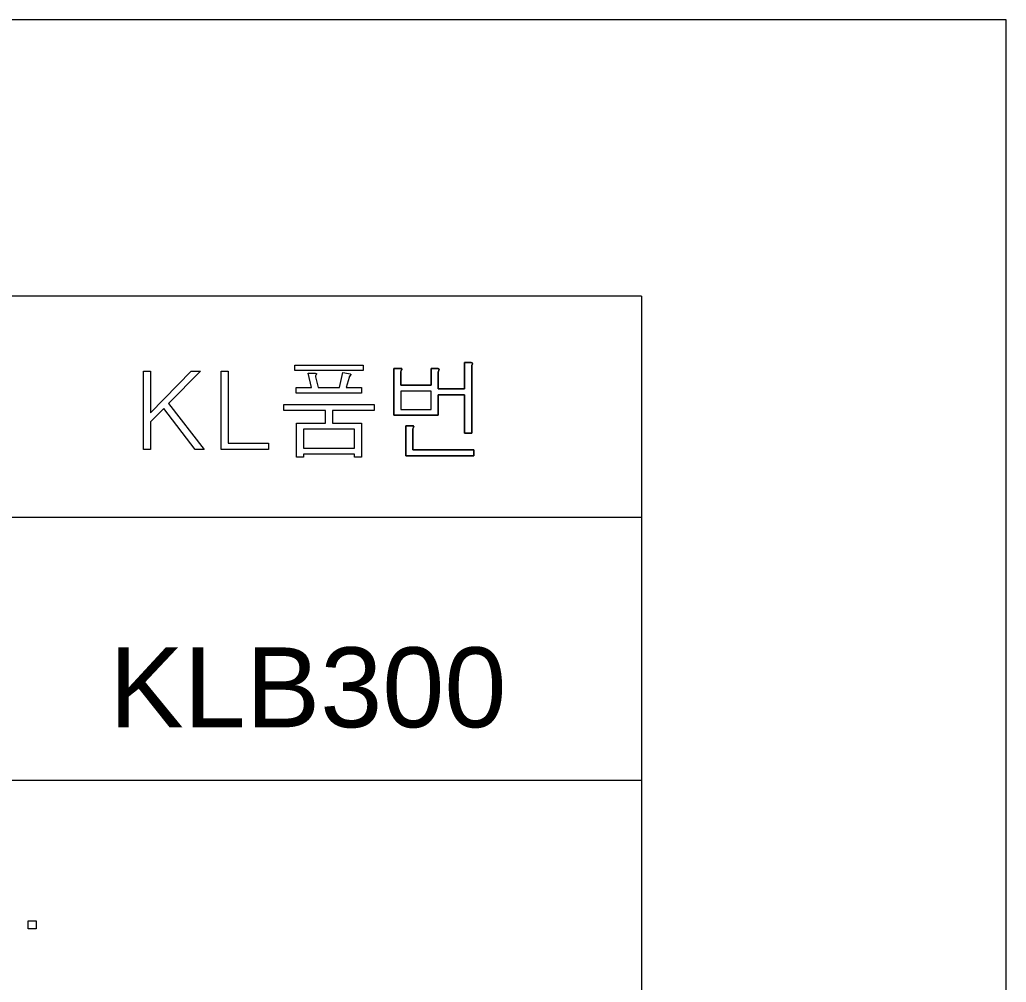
# Model space of a CAD drawing. Header units: inches. Extents: x -832 to -622, y 154 to 451.
# Drawn here: x -659.08 to -622.05, y 414.57 to 450.7 of the extents above; entities that cross this region are included whole.
import ezdxf

# ---------------------------------------------------------------- set-up
doc = ezdxf.new("R2010")
doc.units = ezdxf.units.IN
doc.header["$LTSCALE"] = 0.03937
doc.header["$MEASUREMENT"] = 0
doc.layers.add('______', color=7, linetype='Continuous')
doc.layers.add('______ 1', color=7, linetype='Continuous')

# ---------------------------------------------------------------- blocks, each defined once
blk = doc.blocks.new('BLOCK 256')
at = {"layer": '______ 1', "color": 18, "lineweight": 9}
blk.add_open_spline([(187.837, -15.317), (187.837, -15.326), (187.837, -15.332), (187.837, -15.332), (187.831, -15.344), (187.825, -15.361), (187.825, -15.361), (187.825, -15.361), (187.81, -15.387), (187.81, -15.387), (187.81, -15.387), (187.808, -15.419), (187.808, -15.419), (187.808, -15.419), (187.808, -16.21), (187.808, -16.21), (187.808, -16.21), (190.093, -16.21), (190.093, -16.21), (190.093, -16.21), (190.093, -16.428), (190.093, -16.428), (190.093, -16.428), (187.542, -16.428), (187.542, -16.428), (187.542, -16.428), (187.542, -15.3), (187.542, -15.3), (187.542, -15.3), (187.74, -15.3), (187.74, -15.3), (187.74, -15.3), (187.805, -15.306), (187.805, -15.306), (187.817, -15.306), (187.825, -15.309), (187.825, -15.309)], degree=3, knots=[0, 0, 0, 0, 1, 1, 1, 2, 2, 2, 3, 3, 3, 4, 4, 4, 5, 5, 5, 6, 6, 6, 7, 7, 7, 8, 8, 8, 9, 9, 9, 10, 10, 10, 11, 11, 11, 12, 12, 12, 12], dxfattribs=at)
blk = doc.blocks.new('BLOCK 257')
at = {"layer": '______ 1', "color": 18, "lineweight": 9}
blk.add_lwpolyline([(187.349, -14.694), (188.487, -14.694), (188.487, -13.997), (187.349, -13.997), (187.349, -14.694)], dxfattribs=at)
blk = doc.blocks.new('BLOCK 258')
at = {"layer": '______ 1', "color": 18, "lineweight": 9}
blk.add_open_spline([(187.39, -13.16), (187.394, -13.175), (187.394, -13.177), (187.394, -13.177), (187.388, -13.189), (187.379, -13.204), (187.379, -13.204), (187.379, -13.204), (187.359, -13.233), (187.359, -13.233), (187.359, -13.233), (187.349, -13.268), (187.349, -13.268), (187.349, -13.268), (187.349, -13.781), (187.349, -13.781), (187.349, -13.781), (188.487, -13.781), (188.487, -13.781), (188.487, -13.781), (188.487, -13.148), (188.487, -13.148), (188.487, -13.148), (188.665, -13.148), (188.665, -13.148), (188.665, -13.148), (188.743, -13.154), (188.743, -13.154), (188.758, -13.157), (188.77, -13.16), (188.77, -13.16), (188.781, -13.166), (188.784, -13.169), (188.784, -13.169), (188.79, -13.18), (188.787, -13.186), (188.787, -13.186), (188.784, -13.201), (188.776, -13.221), (188.776, -13.221), (188.776, -13.221), (188.761, -13.253), (188.761, -13.253), (188.761, -13.253), (188.755, -13.288), (188.755, -13.288), (188.755, -13.288), (188.755, -13.909), (188.755, -13.909), (188.755, -13.909), (189.741, -13.909), (189.741, -13.909), (189.741, -13.909), (189.741, -12.932), (189.741, -12.932), (189.741, -12.932), (189.962, -12.932), (189.962, -12.932), (189.962, -12.932), (189.995, -12.932), (189.995, -12.932), (189.995, -12.932), (190.02, -12.938), (190.02, -12.938), (190.032, -12.941), (190.035, -12.944), (190.035, -12.944), (190.047, -12.959), (190.047, -12.962), (190.047, -12.962), (190.044, -12.971), (190.041, -12.985), (190.041, -12.985), (190.041, -12.985), (190.032, -13.006), (190.032, -13.006), (190.032, -13.006), (190.015, -13.037), (190.015, -13.037), (190.015, -13.037), (190.011, -13.073), (190.011, -13.073), (190.011, -13.073), (190.011, -15.574), (190.011, -15.574), (190.011, -15.574), (189.741, -15.574), (189.741, -15.574), (189.741, -15.574), (189.741, -14.134), (189.741, -14.134), (189.741, -14.134), (188.755, -14.134), (188.755, -14.134), (188.755, -14.134), (188.755, -14.898), (188.755, -14.898), (188.755, -14.898), (187.088, -14.898), (187.088, -14.898), (187.088, -14.898), (187.088, -13.148), (187.088, -13.148), (187.088, -13.148), (187.294, -13.148), (187.294, -13.148), (187.294, -13.148), (187.359, -13.151), (187.359, -13.151), (187.359, -13.151), (187.379, -13.154), (187.379, -13.154)], degree=3, knots=[0, 0, 0, 0, 1, 1, 1, 2, 2, 2, 3, 3, 3, 4, 4, 4, 5, 5, 5, 6, 6, 6, 7, 7, 7, 8, 8, 8, 9, 9, 9, 10, 10, 10, 11, 11, 11, 12, 12, 12, 13, 13, 13, 14, 14, 14, 15, 15, 15, 16, 16, 16, 17, 17, 17, 18, 18, 18, 19, 19, 19, 20, 20, 20, 21, 21, 21, 22, 22, 22, 23, 23, 23, 24, 24, 24, 25, 25, 25, 26, 26, 26, 27, 27, 27, 28, 28, 28, 29, 29, 29, 30, 30, 30, 31, 31, 31, 32, 32, 32, 33, 33, 33, 34, 34, 34, 35, 35, 35, 36, 36, 36, 37, 37, 37, 37], dxfattribs=at)
blk = doc.blocks.new('BLOCK 246')
at = {"layer": '______ 1', "color": 18, "lineweight": 9}
blk.add_lwpolyline([(177.694, -13.247), (177.962, -13.247), (177.962, -14.81), (179.478, -13.247), (179.827, -13.247), (178.635, -14.469), (179.968, -16.19), (179.635, -16.19), (178.452, -14.653), (177.962, -15.154), (177.962, -16.19), (177.694, -16.19), (177.694, -13.247)], dxfattribs=at)
blk = doc.blocks.new('BLOCK 247')
at = {"layer": '______ 1', "color": 18, "lineweight": 9}
blk.add_lwpolyline([(180.604, -13.247), (180.872, -13.247), (180.872, -15.95), (182.385, -15.95), (182.385, -16.186), (180.604, -16.186), (180.604, -13.247)], dxfattribs=at)
blk = doc.blocks.new('BLOCK 224')
at = {"layer": '______ 1', "color": 18, "lineweight": 9}
blk.add_lwpolyline([(173.361, -33.878), (173.67, -33.878), (173.67, -34.187), (173.361, -34.187), (173.361, -33.878)], dxfattribs=at)
blk = doc.blocks.new('BLOCK 168')
at = {"layer": '______ 1', "color": 18, "lineweight": 9}
blk.add_lwpolyline([(196.386, -10.437), (196.386, -285.76)], dxfattribs=at)
blk = doc.blocks.new('BLOCK 177')
at = {"layer": '______ 1', "color": 18, "lineweight": 9}
blk.add_lwpolyline([(183.699, -15.426), (183.699, -16.14), (185.613, -16.14), (185.613, -15.426), (183.699, -15.426)], dxfattribs=at)
blk = doc.blocks.new('BLOCK 178')
at = {"layer": '______ 1', "color": 18, "lineweight": 9}
blk.add_open_spline([(184.178, -13.338), (184.184, -13.352), (184.181, -13.355), (184.181, -13.355), (184.178, -13.367), (184.169, -13.382), (184.169, -13.382), (184.169, -13.382), (184.158, -13.413), (184.158, -13.413), (184.154, -13.428), (184.152, -13.437), (184.152, -13.437), (184.152, -13.448), (184.154, -13.46), (184.154, -13.46), (184.154, -13.46), (184.254, -13.868), (184.254, -13.868), (184.254, -13.868), (185.05, -13.868), (185.05, -13.868), (185.05, -13.868), (185.178, -13.3), (185.178, -13.3), (185.178, -13.3), (185.391, -13.338), (185.391, -13.338), (185.391, -13.338), (185.449, -13.352), (185.449, -13.352), (185.449, -13.352), (185.469, -13.358), (185.469, -13.358), (185.481, -13.37), (185.481, -13.373), (185.481, -13.373), (185.476, -13.384), (185.469, -13.39), (185.469, -13.39), (185.457, -13.402), (185.432, -13.434), (185.432, -13.434), (185.423, -13.445), (185.417, -13.46), (185.417, -13.46), (185.414, -13.472), (185.411, -13.484), (185.411, -13.484), (185.411, -13.484), (185.303, -13.868), (185.303, -13.868), (185.303, -13.868), (185.877, -13.868), (185.877, -13.868), (185.877, -13.868), (185.877, -14.073), (185.877, -14.073), (185.877, -14.073), (183.429, -14.073), (183.429, -14.073), (183.429, -14.073), (183.429, -13.868), (183.429, -13.868), (183.429, -13.868), (183.994, -13.868), (183.994, -13.868), (183.994, -13.868), (183.875, -13.326), (183.875, -13.326), (183.875, -13.326), (184.062, -13.326), (184.062, -13.326), (184.062, -13.326), (184.14, -13.329), (184.14, -13.329), (184.14, -13.329), (184.163, -13.335), (184.163, -13.335)], degree=3, knots=[0, 0, 0, 0, 1, 1, 1, 2, 2, 2, 3, 3, 3, 4, 4, 4, 5, 5, 5, 6, 6, 6, 7, 7, 7, 8, 8, 8, 9, 9, 9, 10, 10, 10, 11, 11, 11, 12, 12, 12, 13, 13, 13, 14, 14, 14, 15, 15, 15, 16, 16, 16, 17, 17, 17, 18, 18, 18, 19, 19, 19, 20, 20, 20, 21, 21, 21, 22, 22, 22, 23, 23, 23, 24, 24, 24, 25, 25, 25, 26, 26, 26, 26], dxfattribs=at)
blk = doc.blocks.new('BLOCK 179')
at = {"layer": '______ 1', "color": 18, "lineweight": 9}
blk.add_lwpolyline([(185.936, -13.02), (185.936, -13.227), (183.373, -13.227), (183.373, -13.02), (185.936, -13.02)], dxfattribs=at)
blk = doc.blocks.new('BLOCK 180')
at = {"layer": '______ 1', "color": 18, "lineweight": 9}
blk.add_lwpolyline([(186.345, -14.723), (184.79, -14.723), (184.79, -15.201), (185.88, -15.201), (185.88, -16.475), (185.613, -16.475), (185.613, -16.364), (183.699, -16.364), (183.699, -16.475), (183.431, -16.475), (183.431, -15.201), (184.522, -15.201), (184.522, -14.723), (182.965, -14.723), (182.965, -14.504), (186.345, -14.504), (186.345, -14.723)], dxfattribs=at)
blk = doc.blocks.new('BLOCK 2')
at = {"layer": '______ 1', "lineweight": 0}
for points in [[(177.694, -13.247), (177.962, -13.247), (177.962, -14.81), (179.478, -13.247), (179.827, -13.247), (178.635, -14.469), (179.968, -16.19), (179.635, -16.19), (178.452, -14.653), (177.962, -15.154), (177.962, -16.19), (177.694, -16.19), (177.694, -13.247)], [(180.604, -13.247), (180.872, -13.247), (180.872, -15.95), (182.385, -15.95), (182.385, -16.186), (180.604, -16.186), (180.604, -13.247)], [(185.936, -13.02), (185.936, -13.227), (183.373, -13.227), (183.373, -13.02), (185.936, -13.02)], [(184.178, -13.338), (184.181, -13.341), (184.181, -13.343), (184.181, -13.347), (184.181, -13.349), (184.181, -13.352), (184.181, -13.355), (184.181, -13.361), (184.178, -13.367), (184.169, -13.382), (184.158, -13.413), (184.154, -13.428), (184.154, -13.437), (184.152, -13.448), (184.154, -13.46), (184.254, -13.868), (185.05, -13.868), (185.178, -13.3), (185.391, -13.338), (185.449, -13.352), (185.469, -13.358), (185.476, -13.361), (185.478, -13.361), (185.478, -13.364), (185.481, -13.367), (185.481, -13.37), (185.481, -13.373), (185.478, -13.373), (185.478, -13.378), (185.476, -13.384), (185.469, -13.39), (185.457, -13.402), (185.432, -13.434), (185.423, -13.445), (185.417, -13.46), (185.414, -13.472), (185.411, -13.484), (185.303, -13.868), (185.877, -13.868), (185.877, -14.073), (183.429, -14.073), (183.429, -13.868), (183.994, -13.868), (183.875, -13.326), (184.062, -13.326), (184.14, -13.329), (184.163, -13.335), (184.172, -13.335), (184.175, -13.338), (184.178, -13.338)], [(187.349, -14.694), (188.487, -14.694), (188.487, -13.997), (187.349, -13.997), (187.349, -14.694)], [(186.345, -14.723), (184.79, -14.723), (184.79, -15.201), (185.88, -15.201), (185.88, -16.475), (185.613, -16.475), (185.613, -16.364), (183.699, -16.364), (183.699, -16.475), (183.431, -16.475), (183.431, -15.201), (184.519, -15.201), (184.519, -14.723), (182.965, -14.723), (182.965, -14.504), (186.345, -14.504), (186.345, -14.723)], [(183.699, -15.426), (183.699, -16.14), (185.613, -16.14), (185.613, -15.426), (183.699, -15.426)], [(173.361, -33.878), (173.67, -33.878), (173.67, -34.187), (173.361, -34.187), (173.361, -33.878)]]:
    blk.add_lwpolyline(points, dxfattribs=at)
for points, knots in [([(187.39, -13.16), (187.39, -13.16), (187.39, -13.163), (187.39, -13.163), (187.39, -13.163), (187.39, -13.163), (187.39, -13.163), (187.39, -13.163), (187.394, -13.166), (187.394, -13.166), (187.394, -13.166), (187.394, -13.169), (187.394, -13.169), (187.394, -13.169), (187.394, -13.169), (187.394, -13.169), (187.394, -13.169), (187.394, -13.171), (187.394, -13.171), (187.394, -13.171), (187.394, -13.175), (187.394, -13.175), (187.394, -13.175), (187.394, -13.177), (187.394, -13.177), (187.394, -13.177), (187.39, -13.183), (187.39, -13.183), (187.39, -13.183), (187.388, -13.189), (187.388, -13.189), (187.388, -13.189), (187.379, -13.204), (187.379, -13.204), (187.379, -13.204), (187.359, -13.233), (187.359, -13.233), (187.359, -13.233), (187.349, -13.268), (187.349, -13.268), (187.349, -13.268), (187.349, -13.781), (187.349, -13.781), (187.349, -13.781), (188.487, -13.781), (188.487, -13.781), (188.487, -13.781), (188.487, -13.148), (188.487, -13.148), (188.487, -13.148), (188.665, -13.148), (188.665, -13.148), (188.665, -13.148), (188.743, -13.154), (188.743, -13.154), (188.743, -13.154), (188.758, -13.157), (188.758, -13.157), (188.758, -13.157), (188.77, -13.16), (188.77, -13.16), (188.77, -13.16), (188.779, -13.163), (188.779, -13.163), (188.779, -13.163), (188.781, -13.166), (188.781, -13.166), (188.781, -13.166), (188.784, -13.169), (188.784, -13.169), (188.784, -13.169), (188.784, -13.169), (188.784, -13.169), (188.784, -13.169), (188.787, -13.171), (188.787, -13.171), (188.787, -13.171), (188.787, -13.175), (188.787, -13.175), (188.787, -13.175), (188.787, -13.177), (188.787, -13.177), (188.787, -13.177), (188.79, -13.177), (188.79, -13.177), (188.79, -13.177), (188.79, -13.18), (188.79, -13.18), (188.79, -13.18), (188.787, -13.186), (188.787, -13.186), (188.787, -13.186), (188.787, -13.195), (188.787, -13.195), (188.787, -13.195), (188.784, -13.201), (188.784, -13.201), (188.784, -13.201), (188.776, -13.221), (188.776, -13.221), (188.776, -13.221), (188.761, -13.253), (188.761, -13.253), (188.761, -13.253), (188.755, -13.288), (188.755, -13.288), (188.755, -13.288), (188.755, -13.909), (188.755, -13.909), (188.755, -13.909), (189.741, -13.909), (189.741, -13.909), (189.741, -13.909), (189.741, -12.932), (189.741, -12.932), (189.741, -12.932), (189.962, -12.932), (189.962, -12.932), (189.962, -12.932), (189.997, -12.932), (189.997, -12.932), (189.997, -12.932), (190.02, -12.938), (190.02, -12.938), (190.02, -12.938), (190.029, -12.941), (190.029, -12.941), (190.029, -12.941), (190.032, -12.941), (190.032, -12.941), (190.032, -12.941), (190.035, -12.944), (190.035, -12.944), (190.035, -12.944), (190.038, -12.947), (190.038, -12.947), (190.038, -12.947), (190.041, -12.947), (190.041, -12.947), (190.041, -12.947), (190.044, -12.95), (190.044, -12.95), (190.044, -12.95), (190.044, -12.95), (190.044, -12.95), (190.044, -12.95), (190.044, -12.953), (190.044, -12.953), (190.044, -12.953), (190.044, -12.953), (190.044, -12.953), (190.044, -12.953), (190.044, -12.956), (190.044, -12.956), (190.044, -12.956), (190.047, -12.959), (190.047, -12.959), (190.047, -12.959), (190.047, -12.962), (190.047, -12.962), (190.047, -12.962), (190.047, -12.965), (190.047, -12.965), (190.047, -12.965), (190.044, -12.971), (190.044, -12.971), (190.044, -12.971), (190.041, -12.985), (190.041, -12.985), (190.041, -12.985), (190.032, -13.006), (190.032, -13.006), (190.032, -13.006), (190.015, -13.037), (190.015, -13.037), (190.015, -13.037), (190.011, -13.073), (190.011, -13.073), (190.011, -13.073), (190.011, -15.574), (190.011, -15.574), (190.011, -15.574), (189.741, -15.574), (189.741, -15.574), (189.741, -15.574), (189.741, -14.134), (189.741, -14.134), (189.741, -14.134), (188.755, -14.134), (188.755, -14.134), (188.755, -14.134), (188.755, -14.898), (188.755, -14.898), (188.755, -14.898), (187.088, -14.898), (187.088, -14.898), (187.088, -14.898), (187.088, -13.148), (187.088, -13.148), (187.088, -13.148), (187.294, -13.148), (187.294, -13.148), (187.294, -13.148), (187.359, -13.151), (187.359, -13.151), (187.359, -13.151), (187.379, -13.154), (187.379, -13.154), (187.379, -13.154), (187.385, -13.157), (187.385, -13.157), (187.385, -13.157), (187.388, -13.16), (187.388, -13.16), (187.388, -13.16), (187.39, -13.16), (187.39, -13.16), (187.39, -13.16), (187.39, -13.16), (187.39, -13.16), (187.39, -13.16), (187.39, -13.16), (187.39, -13.16)], [0, 0, 0, 0, 1, 1, 1, 2, 2, 2, 3, 3, 3, 4, 4, 4, 5, 5, 5, 6, 6, 6, 7, 7, 7, 8, 8, 8, 9, 9, 9, 10, 10, 10, 11, 11, 11, 12, 12, 12, 13, 13, 13, 14, 14, 14, 15, 15, 15, 16, 16, 16, 17, 17, 17, 18, 18, 18, 19, 19, 19, 20, 20, 20, 21, 21, 21, 22, 22, 22, 23, 23, 23, 24, 24, 24, 25, 25, 25, 26, 26, 26, 27, 27, 27, 28, 28, 28, 29, 29, 29, 30, 30, 30, 31, 31, 31, 32, 32, 32, 33, 33, 33, 34, 34, 34, 35, 35, 35, 36, 36, 36, 37, 37, 37, 38, 38, 38, 39, 39, 39, 40, 40, 40, 41, 41, 41, 42, 42, 42, 43, 43, 43, 44, 44, 44, 45, 45, 45, 46, 46, 46, 47, 47, 47, 48, 48, 48, 49, 49, 49, 50, 50, 50, 51, 51, 51, 52, 52, 52, 53, 53, 53, 54, 54, 54, 55, 55, 55, 56, 56, 56, 57, 57, 57, 58, 58, 58, 59, 59, 59, 60, 60, 60, 61, 61, 61, 62, 62, 62, 63, 63, 63, 64, 64, 64, 65, 65, 65, 66, 66, 66, 67, 67, 67, 68, 68, 68, 69, 69, 69, 70, 70, 70, 71, 71, 71, 72, 72, 72, 73, 73, 73, 74, 74, 74, 74]), ([(187.837, -15.317), (187.837, -15.317), (187.837, -15.317), (187.837, -15.317), (187.837, -15.317), (187.837, -15.317), (187.837, -15.317), (187.837, -15.317), (187.837, -15.317), (187.837, -15.317), (187.837, -15.317), (187.837, -15.32), (187.837, -15.32), (187.837, -15.32), (187.837, -15.32), (187.837, -15.32), (187.837, -15.32), (187.837, -15.323), (187.837, -15.323), (187.837, -15.323), (187.837, -15.323), (187.837, -15.323), (187.837, -15.323), (187.837, -15.326), (187.837, -15.326), (187.837, -15.326), (187.837, -15.332), (187.837, -15.332), (187.837, -15.332), (187.831, -15.344), (187.831, -15.344), (187.831, -15.344), (187.825, -15.361), (187.825, -15.361), (187.825, -15.361), (187.81, -15.387), (187.81, -15.387), (187.81, -15.387), (187.808, -15.419), (187.808, -15.419), (187.808, -15.419), (187.808, -16.21), (187.808, -16.21), (187.808, -16.21), (190.093, -16.21), (190.093, -16.21), (190.093, -16.21), (190.093, -16.428), (190.093, -16.428), (190.093, -16.428), (187.542, -16.428), (187.542, -16.428), (187.542, -16.428), (187.542, -15.3), (187.542, -15.3), (187.542, -15.3), (187.74, -15.3), (187.74, -15.3), (187.74, -15.3), (187.805, -15.306), (187.805, -15.306), (187.805, -15.306), (187.817, -15.306), (187.817, -15.306), (187.817, -15.306), (187.825, -15.309), (187.825, -15.309), (187.825, -15.309), (187.831, -15.311), (187.831, -15.311), (187.831, -15.311), (187.834, -15.315), (187.834, -15.315), (187.834, -15.315), (187.837, -15.317), (187.837, -15.317), (187.837, -15.317), (187.837, -15.317), (187.837, -15.317)], [0, 0, 0, 0, 1, 1, 1, 2, 2, 2, 3, 3, 3, 4, 4, 4, 5, 5, 5, 6, 6, 6, 7, 7, 7, 8, 8, 8, 9, 9, 9, 10, 10, 10, 11, 11, 11, 12, 12, 12, 13, 13, 13, 14, 14, 14, 15, 15, 15, 16, 16, 16, 17, 17, 17, 18, 18, 18, 19, 19, 19, 20, 20, 20, 21, 21, 21, 22, 22, 22, 23, 23, 23, 24, 24, 24, 25, 25, 25, 26, 26, 26, 26])]:
    blk.add_open_spline(points, degree=3, knots=knots, dxfattribs=at)
blk = doc.blocks.new('BLOCK 12')
at = {"layer": '______ 1', "color": 18, "lineweight": 9}
blk.add_lwpolyline([(196.386, -18.749), (66.517, -18.749)], dxfattribs=at)
blk = doc.blocks.new('BLOCK 16')
at = {"layer": '______ 1', "color": 2, "lineweight": 9}
blk.add_lwpolyline([(0.077, -297.058), (210.077, -297.058), (210.077, -0.06), (0.077, -0.06), (0.077, -297.058)], dxfattribs=at)
blk = doc.blocks.new('BLOCK 19')
at = {"layer": '______ 1', "color": 18, "lineweight": 9}
blk.add_lwpolyline([(196.386, -28.618), (16.646, -28.618)], dxfattribs=at)
blk = doc.blocks.new('BLOCK 20')
at = {"layer": '______ 1', "color": 18, "lineweight": 9}
blk.add_lwpolyline([(196.386, -10.437), (16.646, -10.437)], dxfattribs=at)

msp = doc.modelspace()

# ---------------------------------------------------------------- block references
at = {"layer": '______ 1'}
for name in ['BLOCK 16', 'BLOCK 20', 'BLOCK 168', 'BLOCK 2', 'BLOCK 179', 'BLOCK 258', 'BLOCK 246', 'BLOCK 247', 'BLOCK 178', 'BLOCK 257', 'BLOCK 180', 'BLOCK 177', 'BLOCK 256', 'BLOCK 12', 'BLOCK 19', 'BLOCK 224']:
    msp.add_blockref(name, (-832.12536, 450.76034), dxfattribs=at)

# ---------------------------------------------------------------- texts
at = {"layer": '______', "insert": (-655.71987, 424.1), "char_height": 3, "width": 17.313253, "attachment_point": 7, "line_spacing_factor": 0.963855}
msp.add_mtext('\\fArial;KLB300', dxfattribs=at)

doc.saveas('drawing.dxf')
